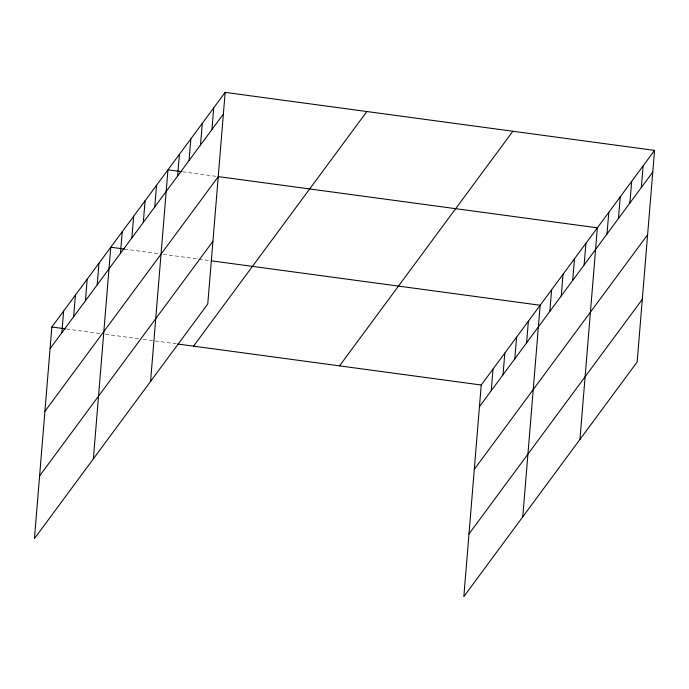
<?xml version="1.0" encoding="UTF-8"?>
<svg xmlns="http://www.w3.org/2000/svg" width="689" height="689" viewBox="0 0 689 689"><rect width="100%" height="100%" fill="white"/><g stroke="black" fill="none" stroke-linecap="round" stroke-linejoin="round"><path stroke-width="0.52" stroke-dasharray="3.44 2.58" d="M182.663 171.794L217.302 176.479M124.416 249.073L158.005 253.612M163.259 254.319L197.889 259.004M198.94 259.142L210.489 260.7M66.54 328.989L101.18 333.665M105.374 334.234L138.963 338.773M143.166 339.341L176.746 343.871"/><path stroke-width="1.03" d="M225.165 92.386L51.847 326.999L34.45 538.6L207.768 303.987L225.165 92.386L654.55 150.4L637.153 362.001L463.835 596.614L481.232 385.013L654.55 150.4M61.855 332.701L63.629 311.049M73.637 316.751L75.42 295.09M85.427 300.792L87.202 279.14M97.209 284.841L98.992 263.189M93.377 458.831L110.774 247.23L124.416 249.073M120.437 253.406L122.211 231.745M131.875 237.92L133.657 216.26M143.312 222.435L145.095 200.783M154.749 206.95L156.532 185.298M150.572 381.413L167.97 169.813L181.612 171.656M177.633 175.979L179.407 154.327M189.07 160.494L190.844 138.842M200.508 145.009L202.29 123.357M211.945 129.532L213.728 107.872M491.24 390.715L493.014 369.054M503.022 374.756L504.804 353.104M514.804 358.805L516.586 337.154M526.594 342.855L528.377 321.195M522.762 516.845L540.159 305.244L211.54 260.847M549.822 311.411L551.596 289.759M561.259 295.925L563.034 274.274M572.697 280.44L574.48 258.788M584.134 264.964L585.917 243.303M579.957 439.418L597.354 227.818L218.353 176.617M607.018 233.993L608.792 212.341M618.455 218.508L620.229 196.856M629.892 203.022L631.675 181.371M641.33 187.537L643.113 165.885M50.064 348.651L223.382 114.047M44.914 411.333L218.232 176.728M39.6 475.918L212.918 241.305M193.54 346.145L366.867 111.532M339.531 365.868L512.857 131.255M479.449 406.665L652.767 172.052M474.299 469.347L647.617 234.734M468.985 533.932L642.303 299.319M51.847 326.999L65.489 328.842M177.796 344.018L481.232 385.013"/></g></svg>
